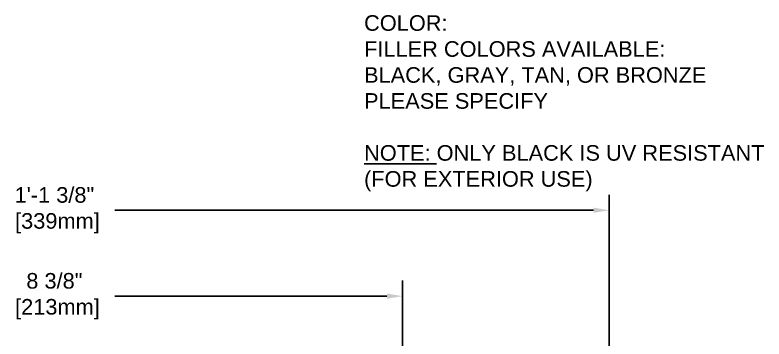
# Model space of a CAD drawing. Header units: inches. Extents: x -1.2 to 38.7, y -2.6 to 7.4.
# Drawn here: x 8.52 to 17.53, y 3.48 to 7.38 of the extents above; entities that cross this region are included whole.
import ezdxf

# ---------------------------------------------------------------- set-up
doc = ezdxf.new("R2010")
doc.units = ezdxf.units.IN
doc.header["$MEASUREMENT"] = 0
doc.layers.add('dimensions', color=3, linetype='Continuous')
doc.layers.add('text', color=2, linetype='Continuous')
doc.styles.add('ARIAL', font='arial.ttf')
doc.dimstyles.new('Arial', dxfattribs={"dimtxt": 0.1875, "dimasz": 0.1875, "dimexe": 0.1875, "dimexo": 0.1875, "dimgap": 0.1875, "dimtad": 0, "dimtih": 1, "dimtoh": 1, "dimdec": 4, "dimzin": 0, "dimdsep": 46, "dimlunit": 4, "dimtxsty": 'ARIAL', "dimcen": 0.09, "dimadec": 0, "dimazin": 0, "dimtfac": 1, "dimtdec": 4, "dimtofl": 0, "dimtmove": 0, "dimatfit": 3, "dimfxl": 0, "dimfrac": 2, "dimtolj": 1, "dimtzin": 0, "dimarcsym": 0})

# ---------------------------------------------------------------- blocks, each defined once
blk = doc.blocks.new('*D1')
at = {"layer": 'DEFPOINTS', "color": 0}
for p in [(13.1813, 3.9963), (4.8063, 2.0078), (13.1813, 1.9028)]:
    blk.add_point(p, dxfattribs=at)
at = {"layer": 'dimensions', "color": 0, "lineweight": -2}
for p, q in [((4.8063, 2.1953), (4.8063, 4.1838)), ((13.1813, 2.0903), (13.1813, 4.1838)), ((4.9938, 3.9963), (8.2689, 3.9963)), ((12.9938, 3.9963), (9.7187, 3.9963))]:
    blk.add_line(p, q, dxfattribs=at)
at = {"layer": 'dimensions', "color": 0}
for points in [[(4.9938, 4.0276), (4.9938, 3.9651), (4.8063, 3.9963)], [(12.9938, 4.0276), (12.9938, 3.9651), (13.1813, 3.9963)]]:
    blk.add_solid(points, dxfattribs=at)
at = {"layer": 'dimensions', "color": 0, "insert": (8.9938, 3.9963), "char_height": 0.1875, "attachment_point": 5, "style": 'ARIAL'}
blk.add_mtext('\\A1;8 3/8"\\P [213mm]', dxfattribs=at)
blk = doc.blocks.new('*D2')
at = {"layer": 'DEFPOINTS', "color": 0}
for p in [(15.6663, 5.0297), (2.3213, 2.0078), (15.6663, 2.0078)]:
    blk.add_point(p, dxfattribs=at)
at = {"layer": 'dimensions', "color": 0, "lineweight": -2}
for p, q in [((2.3213, 2.1953), (2.3213, 5.2172)), ((15.6663, 2.1953), (15.6663, 5.2172)), ((2.5088, 5.0297), (8.2689, 5.0297)), ((15.4788, 5.0297), (9.7187, 5.0297))]:
    blk.add_line(p, q, dxfattribs=at)
at = {"layer": 'dimensions', "color": 0}
for points in [[(2.5088, 5.0609), (2.5088, 4.9984), (2.3213, 5.0297)], [(15.4788, 5.0609), (15.4788, 4.9984), (15.6663, 5.0297)]]:
    blk.add_solid(points, dxfattribs=at)
at = {"layer": 'dimensions', "color": 0, "insert": (8.9938, 5.0297), "char_height": 0.1875, "attachment_point": 5, "style": 'ARIAL'}
blk.add_mtext('\\A1;1\'-1 3/8"\\P [339mm]', dxfattribs=at)

msp = doc.modelspace()

# ---------------------------------------------------------------- texts
at = {"layer": 'text', "insert": (12.71856, 7.37612), "char_height": 0.1875, "width": 5.2734375, "attachment_point": 1, "style": 'ARIAL'}
msp.add_mtext('COLOR:{\\L                           }   \\~\\PFILLER COLORS AVAILABLE:\\PBLACK, GRAY, TAN, OR BRONZE\\PPLEASE SPECIFY\\~\\P\\P{\\LNOTE:} ONLY BLACK IS UV RESISTANT\\P(FOR EXTERIOR USE) ', dxfattribs=at)

# ---------------------------------------------------------------- dimensions: what is measured, and where the dimension line sits
at = {"layer": 'dimensions'}
for base, p1, p2, picture, middle in [((15.66631, 5.02969), (2.32131, 2.00785), (15.66631, 2.00785), '*D2', (8.99381, 5.02969)), ((13.18131, 3.9963), (4.80631, 2.00785), (13.18131, 1.90285), '*D1', (8.99381, 3.9963))]:
    dim = msp.add_linear_dim(base=base, p1=p1, p2=p2, dimstyle='Arial', override={"dimpost": '\\X'}, dxfattribs=at)
    dim.commit()
    dim.dimension.update_dxf_attribs({"geometry": picture, "text_midpoint": middle, "dimtype": 160})

doc.saveas('drawing.dxf')
